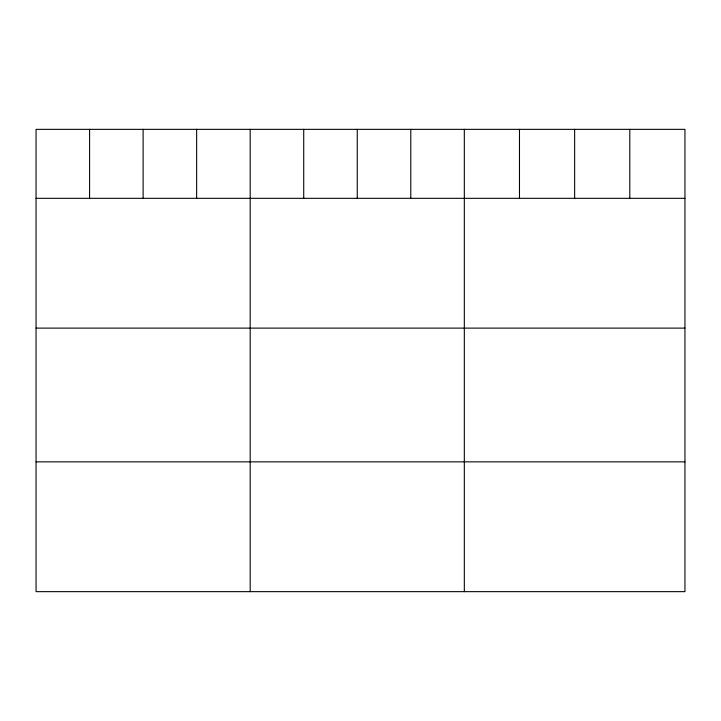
<?xml version="1.0" encoding="UTF-8"?>
<svg xmlns="http://www.w3.org/2000/svg" width="721" height="721" viewBox="0 0 721 721"><rect width="100%" height="100%" fill="white"/><g stroke="black" fill="none" stroke-linecap="round" stroke-linejoin="round"><path stroke-width="1.08" d="M684.95 198.32L684.95 591.653L36.05 591.653L36.05 129.347L684.95 129.347L684.95 198.32L36.05 198.32M36.05 328.118L684.95 328.118M36.05 461.855L684.95 461.855M629.793 129.347L629.793 198.32M574.637 129.347L574.637 198.32M519.481 129.347L519.481 198.32M464.324 129.347L464.324 591.653M410.79 129.347L410.79 198.32M357.255 129.347L357.255 198.32M303.721 129.347L303.721 198.32M250.187 129.347L250.187 591.653M196.653 129.347L196.653 198.32M143.119 129.347L143.119 198.32M89.584 129.347L89.584 198.32"/></g></svg>
